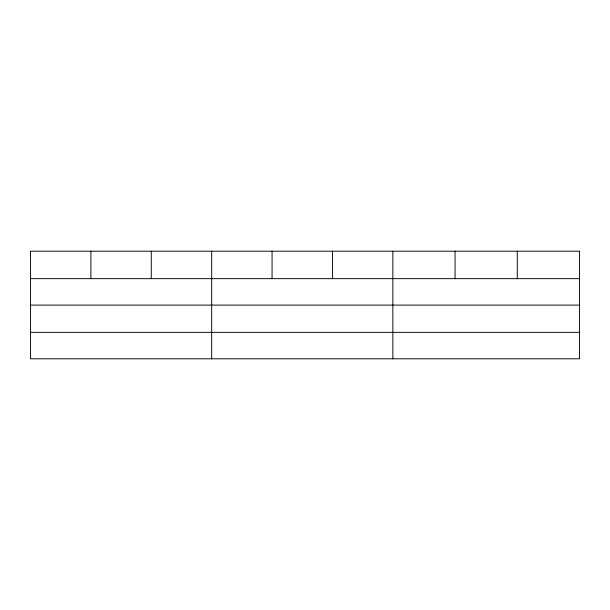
<?xml version="1.0" encoding="UTF-8"?>
<svg xmlns="http://www.w3.org/2000/svg" width="610" height="610" viewBox="0 0 610 610"><rect width="100%" height="100%" fill="white"/><g stroke="black" fill="none" stroke-linecap="round" stroke-linejoin="round"><path stroke-width="0.91" d="M30.5 278.656L579.5 278.656M30.5 305.107L579.5 305.107M30.5 332.351L579.5 332.351M517.28 251.198L517.28 278.656M455.06 251.198L455.06 278.656M392.84 251.198L392.84 358.802M332.45 251.198L332.45 278.656M272.06 251.198L272.06 278.656M211.67 251.198L211.67 358.802M151.28 251.198L151.28 278.656M90.89 251.198L90.89 278.656M579.5 251.198L30.5 251.198L30.5 358.802L579.5 358.802L579.5 251.198"/></g></svg>
